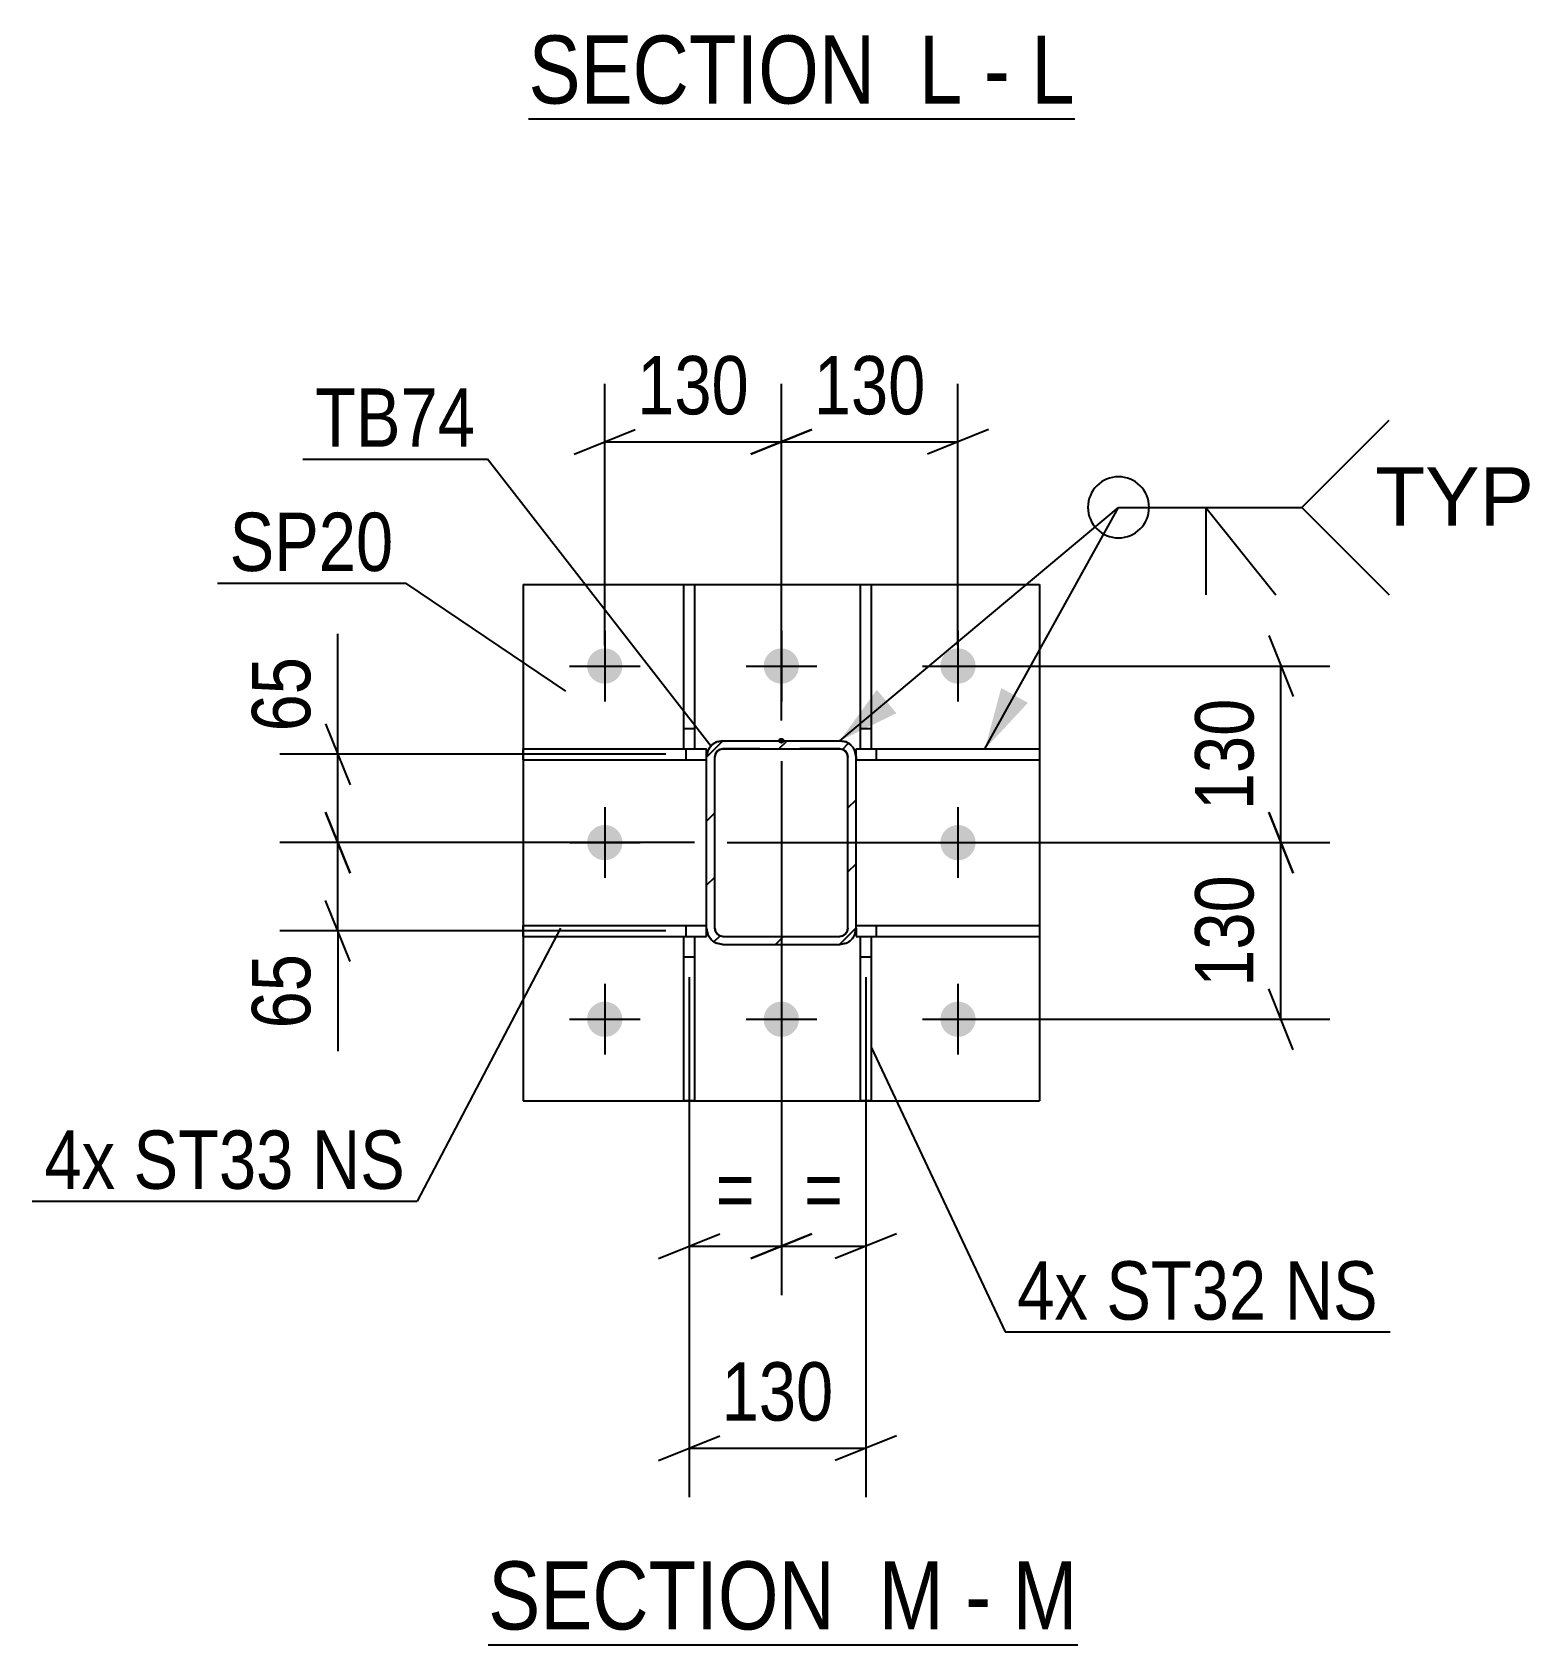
# Model space of a CAD drawing. Header units: millimetres. Extents: x -787 to 402, y -866 to -25.
# Drawn here: x -20.1 to 53.6, y -437.2 to -358 of the extents above; entities that cross this region are included whole.
import ezdxf

# ---------------------------------------------------------------- set-up
doc = ezdxf.new("R2010")
doc.units = ezdxf.units.MM
doc.linetypes.add('DXK_LINE_DOT2', pattern=[3.9198, 1.9599, -1.9599])
doc.linetypes.add('DXK_LINE_DOT3', pattern=[5.9187, 2.979, -0.9799, 0.9799, -0.9799])
doc.styles.add('Arial', font='arial.ttf', dxfattribs={"height": 0.2})
doc.styles.add('Arial Narrow', font='ARIALN.TTF', dxfattribs={"height": 0.2})

# ---------------------------------------------------------------- blocks, each defined once
blk = doc.blocks.new('Unknown-569028579-22 - 85832')
at = {"color": 6, "linetype": 'Continuous'}
blk.add_line((4.299, -362.273), (31.098, -362.273), dxfattribs=at)
at = {"color": 0, "linetype": 'Continuous'}
for points in [[(22.408, -361.523), (22.408, -358.023), (4.299, -358.023), (4.299, -361.523)], [(25.591, -361.523), (25.591, -358.023), (23.458, -358.023), (23.458, -361.523)], [(27.915, -361.523), (27.915, -358.023), (26.641, -358.023), (26.641, -361.523)], [(31.098, -361.523), (31.098, -358.023), (28.965, -358.023), (28.965, -361.523)]]:
    blk.add_wipeout(points, dxfattribs=at)
at = {"color": 7, "linetype": 'Continuous', "style": 'Arial Narrow'}
for s, height, p in [('SECTION ', 3.3405, (4.299, -361.523)), ('L', 3.34, (23.458, -361.523)), ('L', 3.34, (28.965, -361.523)), ('-', 3.34, (26.641, -361.523))]:
    blk.add_text(s, height=height, dxfattribs=at).set_placement(p)
blk = doc.blocks.new('Unknown-569028579-24 - 89158')
at = {"color": 6, "linetype": 'Continuous'}
blk.add_line((2.322, -437.152), (31.247, -437.152), dxfattribs=at)
at = {"color": 0, "linetype": 'Continuous'}
for points in [[(20.43, -436.402), (20.43, -432.902), (2.322, -432.902), (2.322, -436.402)], [(24.676, -436.402), (24.676, -432.902), (21.48, -432.902), (21.48, -436.402)], [(27.001, -436.402), (27.001, -432.902), (25.726, -432.902), (25.726, -436.402)], [(31.247, -436.402), (31.247, -432.902), (28.051, -432.902), (28.051, -436.402)]]:
    blk.add_wipeout(points, dxfattribs=at)
at = {"color": 7, "linetype": 'Continuous', "style": 'Arial Narrow'}
for s, height, p in [('SECTION ', 3.3405, (2.322, -436.402)), ('M', 3.34, (21.48, -436.402)), ('M', 3.34, (28.051, -436.402)), ('-', 3.34, (25.726, -436.402))]:
    blk.add_text(s, height=height, dxfattribs=at).set_placement(p)
blk = doc.blocks.new('Part-569028579-89269 - 89158')
at = {"color": 2, "linetype": 'Continuous'}
for p, q in [((11.915, -410.457), (11.915, -402.397)), ((11.915, -402.397), (12.448, -402.397)), ((12.448, -402.397), (12.448, -410.457)), ((12.448, -410.457), (11.915, -410.457))]:
    blk.add_line(p, q, dxfattribs=at)
at = {"color": 7, "linetype": 'DXK_LINE_DOT2'}
blk.add_line((11.915, -403.397), (12.448, -403.397), dxfattribs=at)
blk = doc.blocks.new('Part-569028579-89274 - 89158')
at = {"color": 2, "linetype": 'Continuous'}
for p, q in [((4.037, -402.391), (4.037, -401.857)), ((4.037, -401.857), (13.037, -401.857)), ((4.037, -402.391), (13.037, -402.391)), ((13.037, -402.391), (13.037, -401.989))]:
    blk.add_line(p, q, dxfattribs=at)
at = {"color": 7, "linetype": 'DXK_LINE_DOT2'}
for p, q in [((12.037, -402.391), (12.037, -401.857)), ((13.037, -401.989), (13.037, -401.857))]:
    blk.add_line(p, q, dxfattribs=at)
blk = doc.blocks.new('Part-569028579-89266 - 89158')
at = {"linetype": 'Continuous'}
h = blk.add_hatch(dxfattribs=at)
h.set_pattern_fill('', scale=0.7, style=0, pattern_type=0)
h.set_pattern_definition([(45, (13.0374, -393.5905), (-1.57154, 1.57154), [])])
h.paths.add_polyline_path([(13.098, -393.284), (13.037, -393.59), (13.037, -401.99), (13.098, -402.297), (13.272, -402.556), (13.531, -402.73), (13.837, -402.79), (19.571, -402.79), (19.877, -402.73), (20.136, -402.556), (20.31, -402.297), (20.371, -401.99), (20.371, -393.59), (20.31, -393.284), (20.136, -393.025), (19.877, -392.851), (19.571, -392.79), (13.837, -392.79), (13.531, -392.851), (13.272, -393.025)])
h.paths.add_polyline_path([(13.684, -393.221), (13.837, -393.19), (19.571, -393.19), (19.724, -393.221), (19.854, -393.308), (19.94, -393.437), (19.971, -393.59), (19.971, -401.99), (19.94, -402.144), (19.854, -402.273), (19.724, -402.36), (19.571, -402.39), (13.837, -402.39), (13.684, -402.36), (13.555, -402.273), (13.468, -402.144), (13.437, -401.99), (13.437, -393.59), (13.468, -393.437), (13.555, -393.308)])
blk.add_hatch(color=30, dxfattribs=at).paths.add_polyline_path([(16.704, -392.89, -1), (16.704, -392.69, -1)])
at = {"color": 7, "linetype": 'DXK_LINE_DOT2'}
for p, q in [((13.531, -392.851), (13.837, -392.79)), ((13.684, -393.221), (13.555, -393.308)), ((13.837, -393.19), (13.684, -393.221)), ((13.837, -392.79), (19.571, -392.79)), ((19.571, -393.19), (13.837, -393.19)), ((19.571, -392.79), (19.877, -392.851)), ((19.724, -393.221), (19.571, -393.19)), ((19.854, -393.308), (19.724, -393.221)), ((13.037, -393.59), (13.098, -393.284)), ((13.037, -401.99), (13.037, -393.59)), ((13.468, -393.437), (13.437, -393.59)), ((13.437, -401.99), (13.437, -393.59)), ((13.555, -393.308), (13.468, -393.437)), ((19.94, -393.437), (19.854, -393.308)), ((19.971, -393.59), (19.94, -393.437)), ((19.971, -401.99), (19.971, -393.59)), ((20.31, -393.284), (20.371, -393.59)), ((20.371, -401.99), (20.371, -393.59)), ((13.098, -402.297), (13.037, -401.99)), ((13.437, -401.99), (13.468, -402.144)), ((13.468, -402.144), (13.555, -402.273)), ((13.837, -402.79), (13.531, -402.73)), ((13.555, -402.273), (13.684, -402.36)), ((13.684, -402.36), (13.837, -402.39)), ((13.837, -402.39), (19.571, -402.39)), ((19.571, -402.39), (19.724, -402.36)), ((19.877, -402.73), (19.571, -402.79)), ((19.724, -402.36), (19.854, -402.273)), ((19.854, -402.273), (19.94, -402.144)), ((19.94, -402.144), (19.971, -401.99)), ((20.371, -401.99), (20.31, -402.297)), ((13.837, -402.79), (19.571, -402.79))]:
    blk.add_line(p, q, dxfattribs=at)
at = {"color": 2, "linetype": 'Continuous'}
for p, q in [((13.837, -392.79), (13.531, -392.851)), ((13.555, -393.308), (13.684, -393.221)), ((13.684, -393.221), (13.837, -393.19)), ((13.837, -392.79), (19.571, -392.79)), ((13.837, -393.19), (19.571, -393.19)), ((19.877, -392.851), (19.571, -392.79)), ((19.571, -393.19), (19.724, -393.221)), ((19.724, -393.221), (19.854, -393.308)), ((13.098, -393.284), (13.037, -393.59)), ((13.037, -401.99), (13.037, -393.59)), ((13.437, -393.59), (13.468, -393.437)), ((13.437, -401.99), (13.437, -393.59)), ((13.468, -393.437), (13.555, -393.308)), ((19.854, -393.308), (19.94, -393.437)), ((19.94, -393.437), (19.971, -393.59)), ((19.971, -401.99), (19.971, -393.59)), ((20.371, -393.59), (20.31, -393.284)), ((20.371, -401.99), (20.371, -393.59)), ((13.037, -401.99), (13.098, -402.297)), ((13.468, -402.144), (13.437, -401.99)), ((13.555, -402.273), (13.468, -402.144)), ((13.531, -402.73), (13.837, -402.79)), ((13.684, -402.36), (13.555, -402.273)), ((13.837, -402.39), (13.684, -402.36)), ((13.837, -402.39), (19.571, -402.39)), ((19.724, -402.36), (19.571, -402.39)), ((19.571, -402.79), (19.877, -402.73)), ((19.854, -402.273), (19.724, -402.36)), ((19.94, -402.144), (19.854, -402.273)), ((19.971, -401.99), (19.94, -402.144)), ((20.31, -402.297), (20.371, -401.99)), ((13.837, -402.79), (19.571, -402.79))]:
    blk.add_line(p, q, dxfattribs=at)
at = {"color": 30, "linetype": 'DXK_LINE_DOT3'}
blk.add_line((16.704, -392.79), (16.704, -392.79), dxfattribs=at)
at = {"color": 7, "linetype": 'DXK_LINE_DOT3'}
blk.add_line((16.704, -397.79), (16.704, -397.79), dxfattribs=at)
at = {"color": 30, "linetype": 'Continuous'}
blk.add_circle((16.704, -392.79), 0.1, dxfattribs=at)
at = {"color": 7, "linetype": 'DXK_LINE_DOT2'}
for centre, start, end in [((13.837, -393.59), 112.49995, 157.49995), ((19.571, -393.59), 22.49995, 67.49995), ((13.837, -401.99), 202.49995, 247.49995), ((19.571, -401.99), 292.49995, 337.49995)]:
    blk.add_arc(centre, 0.8, start, end, dxfattribs=at)
at = {"color": 2, "linetype": 'Continuous'}
for centre, start, end in [((13.837, -393.59), 112.49995, 157.49995), ((19.571, -393.59), 22.49995, 67.49995), ((13.837, -401.99), 202.49995, 247.49995), ((19.571, -401.99), 292.49995, 337.49995)]:
    blk.add_arc(centre, 0.8, start, end, dxfattribs=at)
blk = doc.blocks.new('Part-569028579-89268 - 89158')
at = {"color": 2, "linetype": 'Continuous'}
for p, q in [((20.581, -410.457), (20.581, -402.397)), ((20.581, -402.397), (21.115, -402.397)), ((21.115, -402.397), (21.114, -410.457)), ((21.114, -410.457), (20.581, -410.457))]:
    blk.add_line(p, q, dxfattribs=at)
at = {"color": 7, "linetype": 'DXK_LINE_DOT2'}
blk.add_line((20.581, -403.397), (21.115, -403.397), dxfattribs=at)
blk = doc.blocks.new('Part-569028579-89270 - 89158')
at = {"color": 2, "linetype": 'Continuous'}
for p, q in [((20.581, -393.197), (20.581, -385.124)), ((20.581, -385.124), (21.115, -385.124)), ((21.115, -385.124), (21.114, -393.197)), ((21.114, -393.197), (20.581, -393.197))]:
    blk.add_line(p, q, dxfattribs=at)
at = {"color": 7, "linetype": 'DXK_LINE_DOT2'}
blk.add_line((20.581, -392.197), (21.114, -392.197), dxfattribs=at)
blk = doc.blocks.new('Part-569028579-89271 - 89158')
at = {"color": 2, "linetype": 'Continuous'}
for p, q in [((11.915, -393.197), (11.915, -385.124)), ((11.915, -385.124), (12.448, -385.124)), ((12.448, -385.124), (12.448, -393.197)), ((12.448, -393.197), (11.915, -393.197))]:
    blk.add_line(p, q, dxfattribs=at)
at = {"color": 7, "linetype": 'DXK_LINE_DOT2'}
blk.add_line((11.915, -392.197), (12.448, -392.197), dxfattribs=at)
blk = doc.blocks.new('Part-569028579-89272 - 89158')
at = {"color": 2, "linetype": 'Continuous'}
for p, q in [((20.371, -401.857), (29.371, -401.857)), ((29.371, -401.857), (29.371, -402.391)), ((20.371, -401.989), (20.371, -402.39)), ((20.371, -402.39), (29.371, -402.391))]:
    blk.add_line(p, q, dxfattribs=at)
at = {"color": 7, "linetype": 'DXK_LINE_DOT2'}
for p, q in [((20.371, -401.989), (20.371, -401.857)), ((21.371, -402.39), (21.371, -401.857))]:
    blk.add_line(p, q, dxfattribs=at)
blk = doc.blocks.new('Part-569028579-89273 - 89158')
at = {"color": 2, "linetype": 'Continuous'}
for p, q in [((20.371, -393.19), (20.581, -393.19)), ((20.371, -393.592), (20.371, -393.19)), ((21.114, -393.19), (29.371, -393.191)), ((29.371, -393.191), (29.371, -393.724)), ((20.371, -393.724), (29.371, -393.724))]:
    blk.add_line(p, q, dxfattribs=at)
at = {"color": 7, "linetype": 'DXK_LINE_DOT2'}
for p, q in [((20.581, -393.19), (21.114, -393.19)), ((21.371, -393.724), (21.371, -393.19)), ((20.371, -393.592), (20.371, -393.724))]:
    blk.add_line(p, q, dxfattribs=at)
blk = doc.blocks.new('Part-569028579-89275 - 89158')
at = {"color": 2, "linetype": 'Continuous'}
for p, q in [((4.037, -393.724), (4.037, -393.191)), ((4.037, -393.191), (11.915, -393.191)), ((12.448, -393.191), (13.037, -393.191)), ((13.037, -393.592), (13.037, -393.191)), ((4.037, -393.724), (13.037, -393.724))]:
    blk.add_line(p, q, dxfattribs=at)
at = {"color": 7, "linetype": 'DXK_LINE_DOT2'}
for p, q in [((11.915, -393.191), (12.448, -393.191)), ((11.915, -393.191), (12.037, -393.191)), ((12.037, -393.724), (12.037, -393.191)), ((13.037, -393.724), (13.037, -393.592))]:
    blk.add_line(p, q, dxfattribs=at)
blk = doc.blocks.new('Part-569028579-89276 - 89158')
at = {"color": 2, "linetype": 'Continuous'}
for p, q in [((4.037, -385.124), (29.371, -385.124)), ((4.037, -385.124), (4.037, -410.457)), ((29.371, -385.124), (29.371, -410.457)), ((4.037, -410.457), (29.371, -410.457))]:
    blk.add_line(p, q, dxfattribs=at)
blk = doc.blocks.new('Bolt-569028579-89428 - 89158')
at = {"linetype": 'Continuous'}
for points in [[(8.904, -389.124, -1), (7.171, -389.124, -1)], [(17.571, -389.124, -1), (15.837, -389.124, -1)], [(26.237, -389.124, -1), (24.504, -389.124, -1)], [(8.904, -397.79, -1), (7.171, -397.79, -1)], [(26.237, -397.79, -1), (24.504, -397.79, -1)], [(8.904, -406.457, -1), (7.171, -406.457, -1)], [(17.571, -406.457, -1), (15.837, -406.457, -1)], [(26.237, -406.457, -1), (24.504, -406.457, -1)]]:
    blk.add_hatch(color=1, dxfattribs=at).paths.add_polyline_path(points)
at = {"color": 1, "linetype": 'Continuous'}
for p, q in [((8.037, -387.39), (8.037, -390.857)), ((16.704, -387.39), (16.704, -390.857)), ((25.371, -387.39), (25.371, -390.857)), ((6.304, -389.124), (9.771, -389.124)), ((14.971, -389.124), (18.437, -389.124)), ((23.637, -389.124), (27.104, -389.124)), ((8.037, -396.057), (8.037, -399.524)), ((25.371, -396.057), (25.371, -399.524)), ((6.304, -397.79), (9.771, -397.79)), ((23.637, -397.79), (27.104, -397.79)), ((8.037, -404.724), (8.037, -408.19)), ((16.704, -404.724), (16.704, -408.19)), ((25.371, -404.724), (25.371, -408.19)), ((6.304, -406.457), (9.771, -406.457)), ((14.971, -406.457), (18.437, -406.457)), ((23.637, -406.457), (27.104, -406.457))]:
    blk.add_line(p, q, dxfattribs=at)
blk = doc.blocks.new('StraightDimension-569028579-90057 - 89158')
at = {"color": 7, "linetype": 'Continuous'}
for p, q in [((40.62, -387.624), (41.82, -390.624)), ((26.371, -389.124), (43.62, -389.124)), ((41.22, -397.79), (41.22, -389.124)), ((41.82, -399.29), (40.62, -396.29)), ((14.037, -397.79), (43.62, -397.79))]:
    blk.add_line(p, q, dxfattribs=at)
at = {"color": 0}
blk.add_wipeout([(40.47, -390.115), (36.27, -390.115), (36.27, -396.799), (40.47, -396.799)], dxfattribs=at)
at = {"color": 3, "style": 'Arial Narrow'}
blk.add_text('130', height=2.8633, rotation=90.00021, dxfattribs=at).set_placement((39.87, -396.199))
blk = doc.blocks.new('StraightDimension-569028579-89950 - 89158')
at = {"color": 7, "linetype": 'Continuous'}
for p, q in [((12.182, -404.397), (12.182, -429.902)), ((20.848, -404.398), (20.848, -429.902)), ((10.682, -428.102), (13.682, -426.902)), ((22.348, -426.902), (19.348, -428.102)), ((12.182, -427.502), (20.848, -427.502))]:
    blk.add_line(p, q, dxfattribs=at)
at = {"color": 0}
blk.add_wipeout([(19.857, -426.752), (19.857, -422.552), (13.173, -422.552), (13.173, -426.752)], dxfattribs=at)
at = {"color": 3, "style": 'Arial Narrow'}
blk.add_text('130', height=2.8633, dxfattribs=at).set_placement((13.773, -426.152))
blk = doc.blocks.new('StraightDimension-569028579-89886 - 89158')
at = {"color": 7, "linetype": 'Continuous'}
for p, q in [((16.704, -391.79), (16.704, -375.274)), ((25.371, -388.124), (25.371, -375.274)), ((15.204, -378.724), (18.204, -377.524)), ((16.704, -378.124), (25.371, -378.124)), ((26.871, -377.524), (23.871, -378.724))]:
    blk.add_line(p, q, dxfattribs=at)
at = {"color": 0}
blk.add_wipeout([(24.38, -377.374), (24.38, -373.174), (17.695, -373.174), (17.695, -377.374)], dxfattribs=at)
at = {"color": 3, "style": 'Arial Narrow'}
blk.add_text('130', height=2.8633, dxfattribs=at).set_placement((18.295, -376.774))
blk = doc.blocks.new('StraightDimension-569028579-90079 - 89158')
at = {"color": 7, "linetype": 'Continuous'}
for p, q in [((-5.062, -393.457), (-5.062, -387.551)), ((-5.062, -393.457), (-5.062, -387.551)), ((-5.662, -391.957), (-4.462, -394.957)), ((11.037, -393.457), (-7.912, -393.457)), ((-5.062, -397.79), (-5.062, -393.457)), ((-4.462, -399.29), (-5.662, -396.29)), ((12.437, -397.79), (-7.912, -397.79))]:
    blk.add_line(p, q, dxfattribs=at)
at = {"color": 0}
blk.add_wipeout([(-5.812, -388.076), (-10.012, -388.076), (-10.012, -392.932), (-5.812, -392.932)], dxfattribs=at)
at = {"color": 3, "style": 'Arial Narrow'}
blk.add_text('65', height=2.8633, rotation=90.00021, dxfattribs=at).set_placement((-6.412, -392.332))
blk = doc.blocks.new('StraightDimension-569028579-89887 - 89158')
at = {"color": 7, "linetype": 'Continuous'}
for p, q in [((8.037, -388.124), (8.037, -375.274)), ((16.704, -391.79), (16.704, -375.274)), ((6.537, -378.724), (9.537, -377.524)), ((8.037, -378.124), (16.704, -378.124)), ((18.204, -377.524), (15.204, -378.724))]:
    blk.add_line(p, q, dxfattribs=at)
at = {"color": 0}
blk.add_wipeout([(15.713, -377.374), (15.713, -373.174), (9.029, -373.174), (9.029, -377.374)], dxfattribs=at)
at = {"color": 3, "style": 'Arial Narrow'}
blk.add_text('130', height=2.8633, dxfattribs=at).set_placement((9.629, -376.774))
blk = doc.blocks.new('StraightDimension-569028579-89937 - 89158')
at = {"color": 7, "linetype": 'Continuous'}
for p, q in [((16.704, -393.79), (16.704, -419.99)), ((20.848, -404.397), (20.848, -419.99)), ((15.204, -418.19), (18.204, -416.99)), ((22.348, -416.99), (19.348, -418.19)), ((16.704, -417.59), (20.848, -417.59))]:
    blk.add_line(p, q, dxfattribs=at)
at = {"color": 0}
blk.add_wipeout([(20.336, -416.84), (20.336, -412.64), (17.217, -412.64), (17.217, -416.84)], dxfattribs=at)
at = {"color": 3, "style": 'Arial Narrow'}
blk.add_text('=', height=2.863, dxfattribs=at).set_placement((17.817, -416.24))
blk = doc.blocks.new('StraightDimension-569028579-89938 - 89158')
at = {"color": 7, "linetype": 'Continuous'}
for p, q in [((16.704, -393.79), (16.704, -419.99)), ((12.182, -404.397), (12.182, -419.99)), ((10.682, -418.19), (13.682, -416.99)), ((18.204, -416.99), (15.204, -418.19)), ((12.182, -417.59), (16.704, -417.59))]:
    blk.add_line(p, q, dxfattribs=at)
at = {"color": 0}
blk.add_wipeout([(16.002, -416.84), (16.002, -412.64), (12.883, -412.64), (12.883, -416.84)], dxfattribs=at)
at = {"color": 3, "style": 'Arial Narrow'}
blk.add_text('=', height=2.863, dxfattribs=at).set_placement((13.483, -416.24))
blk = doc.blocks.new('StraightDimension-569028579-90058 - 89158')
at = {"color": 7, "linetype": 'Continuous'}
for p, q in [((40.62, -396.29), (41.82, -399.29)), ((14.037, -397.79), (43.62, -397.79)), ((41.22, -406.457), (41.22, -397.79)), ((41.82, -407.957), (40.62, -404.957)), ((26.371, -406.457), (43.62, -406.457))]:
    blk.add_line(p, q, dxfattribs=at)
at = {"color": 0}
blk.add_wipeout([(40.47, -398.782), (36.27, -398.782), (36.27, -405.466), (40.47, -405.466)], dxfattribs=at)
at = {"color": 3, "style": 'Arial Narrow'}
blk.add_text('130', height=2.8633, rotation=90.00021, dxfattribs=at).set_placement((39.87, -404.866))
blk = doc.blocks.new('StraightDimension-569028579-90080 - 89158')
at = {"color": 7, "linetype": 'Continuous'}
for p, q in [((-5.662, -396.29), (-4.462, -399.29)), ((12.437, -397.79), (-7.912, -397.79)), ((-5.062, -402.124), (-5.062, -397.79)), ((-4.462, -403.624), (-5.662, -400.624)), ((11.037, -402.124), (-7.912, -402.124)), ((-5.062, -402.124), (-5.062, -408.03)), ((-5.062, -402.124), (-5.062, -408.03))]:
    blk.add_line(p, q, dxfattribs=at)
at = {"color": 0}
blk.add_wipeout([(-5.812, -402.649), (-10.012, -402.649), (-10.012, -407.505), (-5.812, -407.505)], dxfattribs=at)
at = {"color": 3, "style": 'Arial Narrow'}
blk.add_text('65', height=2.8633, rotation=90.00021, dxfattribs=at).set_placement((-6.412, -406.905))
blk = doc.blocks.new('Mark-569028579-89976 - 89158')
at = {"color": 30, "linetype": 'Continuous'}
for p in [(-6.775, -378.965), (13.254, -393.074)]:
    blk.add_line(p, (2.279, -378.965), dxfattribs=at)
at = {"color": 0}
blk.add_wipeout([(1.679, -378.365), (1.679, -375.365), (-6.175, -375.365), (-6.175, -378.365)], dxfattribs=at)
blk.add_wipeout([(1.679, -378.365), (1.679, -375.365), (-6.175, -375.365), (-6.175, -378.365)], dxfattribs=at)
at = {"color": 3, "style": 'Arial Narrow'}
blk.add_text('TB74', height=2.8633, dxfattribs=at).set_placement((-6.175, -378.365))
blk = doc.blocks.new('MarkSet-569028579-90026 - 89158')
at = {"color": 30, "linetype": 'Continuous'}
for p, q in [((21.115, -407.828), (27.68, -421.798)), ((27.68, -421.798), (46.57, -421.798))]:
    blk.add_line(p, q, dxfattribs=at)
at = {"color": 0}
for points in [[(31.751, -421.198), (31.751, -418.198), (28.28, -418.198), (28.28, -421.198)], [(40.506, -421.198), (40.506, -418.198), (32.651, -418.198), (32.651, -421.198)], [(45.97, -421.198), (45.97, -418.198), (41.406, -418.198), (41.406, -421.198)]]:
    blk.add_wipeout(points, dxfattribs=at)
for points in [[(31.751, -421.198), (31.751, -418.198), (28.28, -418.198), (28.28, -421.198)], [(40.506, -421.198), (40.506, -418.198), (32.651, -418.198), (32.651, -421.198)], [(45.97, -421.198), (45.97, -418.198), (41.406, -418.198), (41.406, -421.198)]]:
    blk.add_wipeout(points, dxfattribs=at)
at = {"color": 3, "style": 'Arial Narrow'}
for s, p in [('4x', (28.28, -421.198)), ('ST32', (32.651, -421.198)), ('NS', (41.406, -421.198))]:
    blk.add_text(s, height=2.8633, dxfattribs=at).set_placement(p)
blk = doc.blocks.new('MarkSet-569028579-90038 - 89158')
at = {"color": 30, "linetype": 'Continuous'}
for p in [(5.863, -401.984), (-20.054, -415.379)]:
    blk.add_line(p, (-1.163, -415.379), dxfattribs=at)
at = {"color": 0}
for points in [[(-15.982, -414.779), (-15.982, -411.779), (-19.454, -411.779), (-19.454, -414.779)], [(-7.227, -414.779), (-7.227, -411.779), (-15.082, -411.779), (-15.082, -414.779)], [(-1.763, -414.779), (-1.763, -411.779), (-6.327, -411.779), (-6.327, -414.779)]]:
    blk.add_wipeout(points, dxfattribs=at)
for points in [[(-15.982, -414.779), (-15.982, -411.779), (-19.454, -411.779), (-19.454, -414.779)], [(-7.227, -414.779), (-7.227, -411.779), (-15.082, -411.779), (-15.082, -414.779)], [(-1.763, -414.779), (-1.763, -411.779), (-6.327, -411.779), (-6.327, -414.779)]]:
    blk.add_wipeout(points, dxfattribs=at)
at = {"color": 3, "style": 'Arial Narrow'}
for s, p in [('4x', (-19.454, -414.779)), ('ST33', (-15.082, -414.779)), ('NS', (-6.327, -414.779))]:
    blk.add_text(s, height=2.8633, dxfattribs=at).set_placement(p)
blk = doc.blocks.new('Mark-569028579-90046 - 89158')
at = {"color": 30, "linetype": 'Continuous'}
for p in [(-10.968, -385.062), (6.134, -390.365)]:
    blk.add_line(p, (-1.729, -385.062), dxfattribs=at)
at = {"color": 0}
blk.add_wipeout([(-2.329, -384.462), (-2.329, -381.462), (-10.368, -381.462), (-10.368, -384.462)], dxfattribs=at)
blk.add_wipeout([(-2.329, -384.462), (-2.329, -381.462), (-10.368, -381.462), (-10.368, -384.462)], dxfattribs=at)
at = {"color": 3, "style": 'Arial Narrow'}
blk.add_text('SP20', height=2.8633, dxfattribs=at).set_placement((-10.368, -384.462))
blk = doc.blocks.new('WeldMark-569028579-90120 - 89158')
at = {"linetype": 'Continuous'}
for points in [[(22.352, -391.439), (19.571, -392.79), (21.389, -390.289)], [(28.803, -390.928), (26.695, -393.191), (27.49, -390.202)]]:
    blk.add_hatch(color=30, dxfattribs=at).paths.add_polyline_path(points)
at = {"color": 30, "linetype": 'Continuous'}
for p, q in [((19.571, -392.79), (33.247, -381.337)), ((26.695, -393.191), (33.247, -381.337)), ((33.247, -381.337), (42.247, -381.337))]:
    blk.add_line(p, q, dxfattribs=at)
at = {"color": 3, "linetype": 'Continuous'}
for q in [(40.961, -385.623), (37.533, -385.623)]:
    blk.add_line((37.533, -381.337), q, dxfattribs=at)
for start, end in [(90, 270), (270, 90)]:
    blk.add_arc((33.247, -381.337), 1.5, start, end, dxfattribs=at)
at = {"color": 0, "linetype": 'Continuous'}
blk.add_wipeout([(53.622, -382.237), (53.622, -379.237), (45.847, -379.237), (45.847, -382.237)], dxfattribs=at)
blk.add_wipeout([(53.622, -382.237), (53.622, -379.237), (45.847, -379.237), (45.847, -382.237)], dxfattribs=at)
at = {"color": 3, "linetype": 'Continuous'}
for q in [(46.533, -377.052), (46.533, -385.623)]:
    blk.add_line((42.247, -381.337), q, dxfattribs=at)
at = {"color": 3, "linetype": 'Continuous', "style": 'Arial'}
blk.add_text('TYP', height=2.8652, dxfattribs=at).set_placement((45.847, -382.237))

msp = doc.modelspace()

# ---------------------------------------------------------------- block references
for name in ['Unknown-569028579-22 - 85832', 'Part-569028579-89276 - 89158', 'Part-569028579-89271 - 89158', 'Part-569028579-89270 - 89158', 'Bolt-569028579-89428 - 89158', 'Part-569028579-89275 - 89158', 'Part-569028579-89266 - 89158', 'Part-569028579-89273 - 89158', 'Part-569028579-89274 - 89158', 'Part-569028579-89272 - 89158', 'Part-569028579-89269 - 89158', 'Part-569028579-89268 - 89158', 'Unknown-569028579-24 - 89158']:
    msp.add_blockref(name, (0, 0))

# ---------------------------------------------------------------- next in the draw order: block references
for name in ['StraightDimension-569028579-90079 - 89158', 'StraightDimension-569028579-90057 - 89158', 'StraightDimension-569028579-89950 - 89158']:
    msp.add_blockref(name, (0, 0))

# ---------------------------------------------------------------- next in the draw order: block references
for name in ['StraightDimension-569028579-89886 - 89158', 'StraightDimension-569028579-89937 - 89158']:
    msp.add_blockref(name, (0, 0))

# ---------------------------------------------------------------- next in the draw order: block references
for name in ['StraightDimension-569028579-89887 - 89158', 'WeldMark-569028579-90120 - 89158', 'StraightDimension-569028579-89938 - 89158']:
    msp.add_blockref(name, (0, 0))

# ---------------------------------------------------------------- next in the draw order: block references
for name in ['Mark-569028579-89976 - 89158', 'StraightDimension-569028579-90080 - 89158', 'StraightDimension-569028579-90058 - 89158']:
    msp.add_blockref(name, (0, 0))

# ---------------------------------------------------------------- next in the draw order: block references
for name in ['Mark-569028579-90046 - 89158', 'MarkSet-569028579-90038 - 89158', 'MarkSet-569028579-90026 - 89158']:
    msp.add_blockref(name, (0, 0))

doc.saveas('drawing.dxf')
